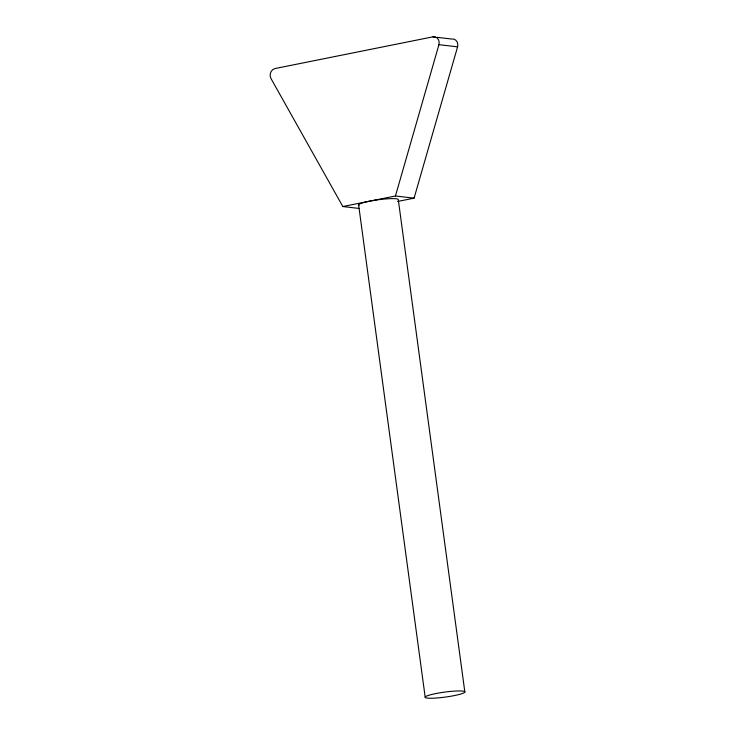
<?xml version="1.0" encoding="UTF-8"?>
<svg xmlns="http://www.w3.org/2000/svg" width="735" height="735" viewBox="0 0 735 735"><rect width="100%" height="100%" fill="white"/><g stroke="black" fill="none" stroke-linecap="round" stroke-linejoin="round"><path stroke-width="1.1" d="M342.841 206.544L395.439 195.988L438.933 44.679A6.183 5.467 -83.3 0 0 432.924 36.842L275.12 68.53A6.542 5.779 -83.3 0 0 271.04 78.627L342.841 206.544L359.286 208.464M397.644 201.463L414.081 198.156L457.583 46.847A6.183 5.467 -83.3 0 0 451.575 39.019L437.316 37.356M432.924 36.842L435.12 37.099M438.933 44.679L457.583 46.847M395.439 195.988L414.081 198.156M464.851 692.039A20.029 2.508 -7.7 0 0 435.708 693.592A20.029 2.508 -7.7 0 0 434.486 698.14A20.029 2.508 -7.7 0 0 464.851 692.039L398.287 199.718A20.029 2.508 -7.7 0 0 376.559 199.993A20.029 2.508 -7.7 0 0 359.103 205.405M358.606 204.817L425.179 697.138"/></g></svg>
